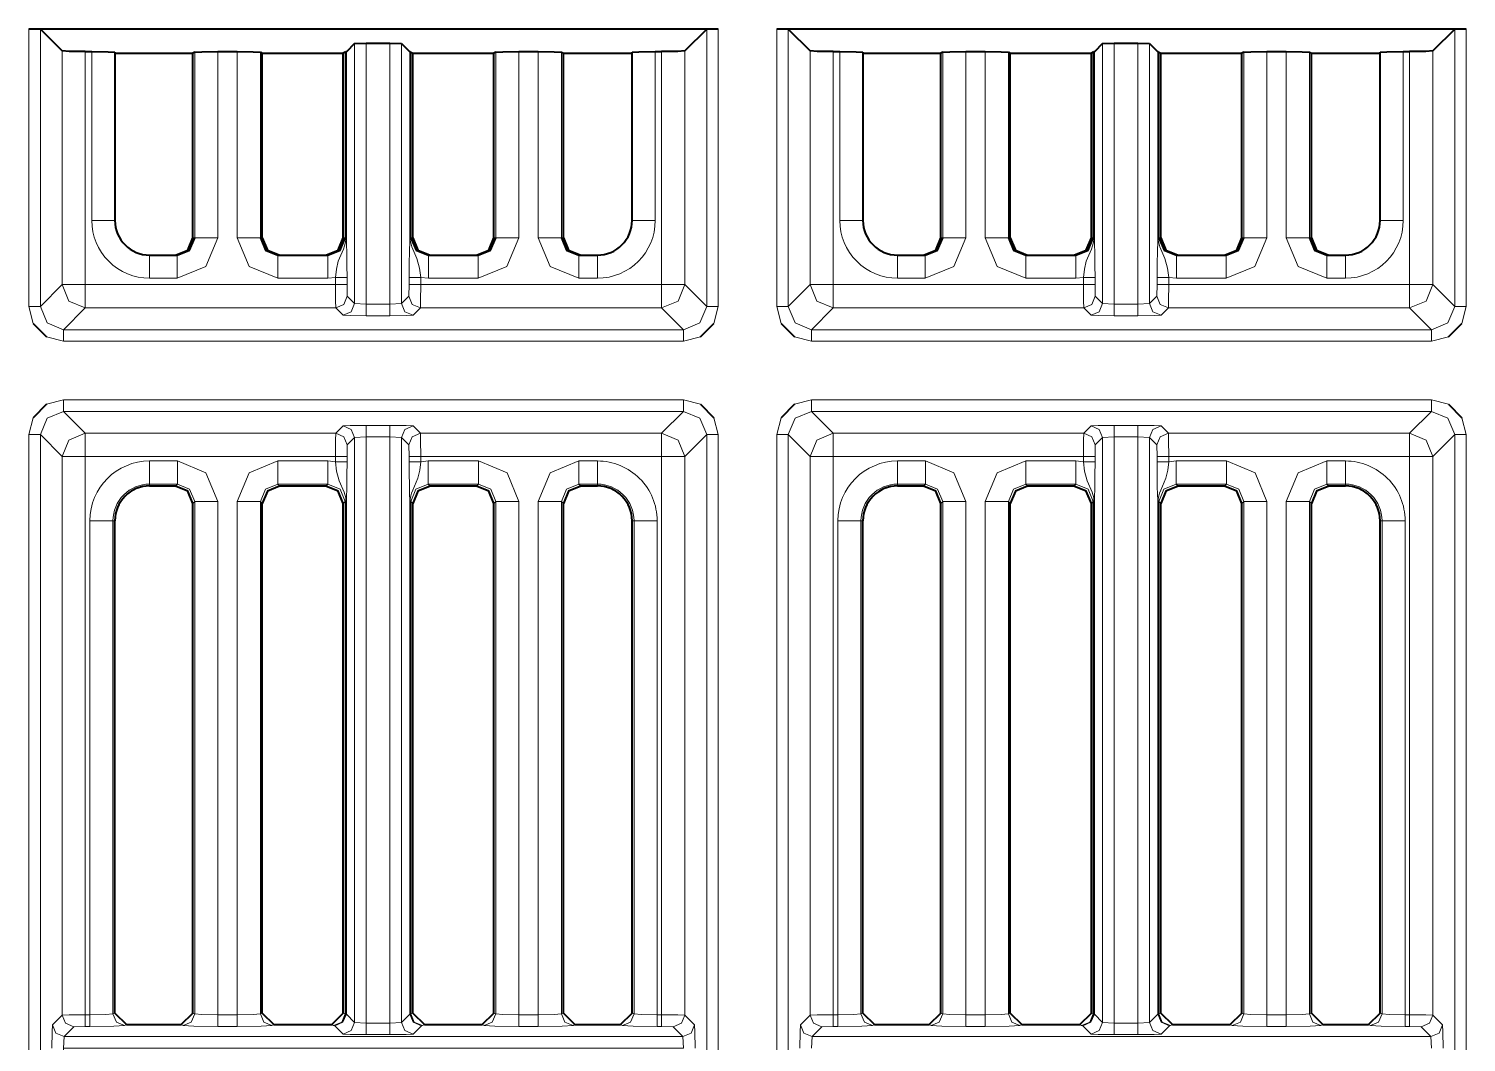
# Model space of a CAD drawing. Header units: millimetres. Extents: x 0 to 2941, y -405 to 1422.
# Drawn here: x 451.8 to 513.9, y 656.2 to 699.9 of the extents above; entities that cross this region are included whole.
import ezdxf

# ---------------------------------------------------------------- set-up
doc = ezdxf.new("R2010")
doc.units = ezdxf.units.MM
doc.layers.add('FINE', color=9, linetype='Continuous')
doc.layers.add('OUTLINE', color=7, linetype='Continuous')

msp = doc.modelspace()

# ---------------------------------------------------------------- linework, layer by layer
at = {"layer": 'FINE', "lineweight": 9}
for p, q in [((451.78, 687.953), (451.78, 699.94)), ((452.28, 699.928), (452.28, 687.953)), ((481.054, 687.953), (481.054, 699.928)), ((484.08, 687.953), (484.08, 699.94)), ((513.354, 687.953), (513.354, 699.928)), ((513.853, 699.94), (513.853, 687.953)), ((453.223, 688.897), (453.223, 698.984)), ((454.499, 691.673), (454.499, 698.958)), ((459.943, 698.958), (459.943, 690.922)), ((460.784, 690.922), (460.784, 698.958)), ((465.851, 699.299), (465.851, 688.082)), ((466.351, 688.056), (466.351, 699.312)), ((467.376, 699.312), (467.376, 688.056)), ((467.876, 688.082), (467.876, 699.299)), ((472.943, 698.958), (472.943, 690.922)), ((473.784, 690.922), (473.784, 698.958)), ((478.835, 698.958), (478.835, 691.673)), ((479.11, 688.897), (479.11, 698.958)), ((480.11, 698.984), (480.11, 688.897)), ((486.798, 691.673), (486.798, 698.958)), ((492.244, 698.958), (492.244, 690.922)), ((493.084, 690.922), (493.084, 698.958)), ((498.151, 699.299), (498.151, 688.082)), ((498.651, 688.056), (498.651, 699.312)), ((500.176, 688.082), (500.176, 699.299)), ((505.244, 698.958), (505.244, 690.922)), ((506.084, 690.922), (506.084, 698.958)), ((511.135, 698.958), (511.135, 691.673)), ((511.41, 688.897), (511.41, 698.958)), ((512.41, 698.984), (512.41, 688.897)), ((458.945, 690.922), (458.945, 698.934)), ((465.445, 690.922), (465.445, 698.934)), ((465.477, 690.922), (465.477, 698.939)), ((465.494, 698.942), (465.494, 690.922)), ((468.233, 690.922), (468.233, 698.942)), ((468.25, 698.939), (468.25, 690.922)), ((468.282, 698.934), (468.282, 690.922)), ((471.945, 690.922), (471.945, 698.934)), ((474.782, 698.934), (474.782, 690.922)), ((491.245, 690.922), (491.245, 698.934)), ((494.082, 698.934), (494.082, 690.922)), ((497.745, 690.922), (497.745, 698.934)), ((497.777, 690.922), (497.777, 698.939)), ((497.794, 698.942), (497.794, 690.922)), ((500.534, 690.922), (500.534, 698.942)), ((504.245, 690.922), (504.245, 698.934)), ((507.082, 698.934), (507.082, 690.922)), ((458.864, 690.922), (458.945, 690.922)), ((465.364, 690.922), (465.445, 690.922)), ((468.282, 690.922), (468.364, 690.922)), ((471.864, 690.922), (471.945, 690.922)), ((474.782, 690.922), (474.864, 690.922)), ((491.164, 690.922), (491.245, 690.922)), ((494.082, 690.922), (494.163, 690.922)), ((497.664, 690.922), (497.745, 690.922)), ((504.164, 690.922), (504.245, 690.922)), ((507.082, 690.922), (507.164, 690.922)), ((458.191, 689.172), (456.998, 689.172)), ((465.523, 689.204), (465.523, 688.897)), ((468.204, 688.897), (468.204, 689.204)), ((469.036, 689.172), (468.704, 689.204)), ((471.191, 689.172), (469.036, 689.172)), ((476.335, 689.172), (475.536, 689.172)), ((490.491, 689.172), (489.299, 689.172)), ((496.991, 689.172), (494.836, 689.172)), ((497.323, 689.204), (496.991, 689.172)), ((497.823, 689.204), (497.823, 688.897)), ((500.504, 688.897), (500.504, 689.204)), ((501.336, 689.172), (501.004, 689.204)), ((503.491, 689.172), (501.336, 689.172)), ((508.635, 689.172), (507.836, 689.172)), ((452.28, 687.953), (453.223, 688.897)), ((465.523, 688.897), (465.536, 688.397)), ((465.536, 688.397), (465.851, 688.082)), ((467.876, 688.082), (468.192, 688.397)), ((468.192, 688.397), (468.204, 688.897)), ((480.11, 688.897), (481.054, 687.953)), ((497.823, 688.897), (497.835, 688.397)), ((497.835, 688.397), (498.151, 688.082)), ((500.176, 688.082), (500.491, 688.397)), ((500.491, 688.397), (500.504, 688.897)), ((512.41, 688.897), (513.354, 687.953)), ((451.968, 687.226), (451.78, 687.953)), ((454.223, 687.897), (453.279, 686.953)), ((465.036, 687.897), (454.223, 687.897)), ((465.351, 687.582), (465.036, 687.897)), ((465.851, 688.082), (466.351, 688.056)), ((466.351, 688.056), (467.376, 688.056)), ((467.376, 688.056), (467.876, 688.082)), ((480.054, 686.953), (479.11, 687.897)), ((484.268, 687.226), (484.08, 687.953)), ((486.523, 687.897), (485.579, 686.953)), ((497.336, 687.897), (486.523, 687.897)), ((497.651, 687.582), (497.336, 687.897)), ((498.151, 688.082), (498.651, 688.056)), ((498.651, 688.056), (499.676, 688.056)), ((500.991, 687.897), (500.676, 687.582)), ((511.41, 687.897), (500.991, 687.897)), ((512.354, 686.953), (511.41, 687.897)), ((513.853, 687.953), (513.665, 687.226)), ((467.376, 687.556), (466.351, 687.556)), ((453.279, 686.953), (480.054, 686.953)), ((480.781, 686.641), (480.054, 686.454)), ((485.579, 686.454), (484.852, 686.641)), ((485.579, 686.953), (512.354, 686.953)), ((513.081, 686.641), (512.354, 686.454)), ((512.354, 686.454), (485.579, 686.454)), ((452.552, 683.739), (453.279, 683.927)), ((453.279, 683.927), (480.054, 683.927)), ((480.054, 683.927), (480.781, 683.739)), ((484.852, 683.739), (485.579, 683.927)), ((485.579, 683.927), (512.354, 683.927)), ((512.354, 683.927), (513.081, 683.739)), ((466.351, 682.824), (467.376, 682.824)), ((479.11, 682.484), (480.054, 683.428)), ((481.366, 683.155), (481.553, 682.428)), ((484.08, 682.428), (484.268, 683.155)), ((485.579, 683.428), (486.523, 682.484)), ((512.354, 683.428), (485.579, 683.428)), ((498.651, 682.824), (499.676, 682.824)), ((513.665, 683.155), (513.853, 682.428)), ((453.223, 681.484), (452.28, 682.428)), ((452.28, 682.428), (452.28, 627.86)), ((454.223, 682.484), (465.036, 682.484)), ((465.036, 682.484), (465.351, 682.799)), ((465.851, 682.299), (465.536, 681.984)), ((466.351, 682.325), (465.851, 682.299)), ((465.851, 682.299), (465.851, 657.058)), ((466.351, 657.032), (466.351, 682.325)), ((467.376, 682.325), (466.351, 682.325)), ((467.376, 682.325), (467.376, 657.032)), ((467.876, 682.299), (467.376, 682.325)), ((467.876, 657.058), (467.876, 682.299)), ((468.192, 681.984), (467.876, 682.299)), ((481.054, 682.428), (480.11, 681.484)), ((481.054, 627.703), (481.054, 682.428)), ((481.553, 682.428), (481.553, 627.848)), ((484.08, 627.848), (484.08, 682.428)), ((486.523, 682.484), (497.336, 682.484)), ((497.336, 682.484), (497.651, 682.799)), ((498.151, 682.299), (497.835, 681.984)), ((498.651, 682.325), (498.151, 682.299)), ((498.151, 682.299), (498.151, 657.058)), ((498.651, 657.032), (498.651, 682.325)), ((499.676, 682.325), (499.676, 657.032)), ((500.176, 657.058), (500.176, 682.299)), ((500.491, 681.984), (500.176, 682.299)), ((513.354, 682.428), (512.41, 681.484)), ((513.354, 627.703), (513.354, 682.428)), ((513.853, 682.428), (513.853, 627.848)), ((465.536, 681.984), (465.523, 681.484)), ((468.204, 681.484), (468.192, 681.984)), ((497.835, 681.984), (497.823, 681.484)), ((500.504, 681.484), (500.491, 681.984)), ((453.223, 657.373), (453.223, 681.484)), ((454.223, 681.484), (454.223, 657.386)), ((465.023, 681.484), (454.223, 681.484)), ((456.998, 681.288), (458.196, 681.288)), ((462.531, 681.288), (464.696, 681.288)), ((464.696, 681.288), (465.023, 681.258)), ((465.023, 681.258), (465.023, 681.484)), ((465.523, 681.484), (465.523, 681.258)), ((468.204, 681.258), (468.204, 681.484)), ((479.11, 681.484), (468.704, 681.484)), ((468.704, 681.484), (468.704, 681.258)), ((468.704, 681.258), (469.031, 681.288)), ((469.031, 681.288), (471.196, 681.288)), ((475.531, 681.288), (476.335, 681.288)), ((479.11, 657.386), (479.11, 681.484)), ((480.11, 681.484), (480.11, 657.373)), ((485.523, 657.373), (485.523, 681.484)), ((486.523, 681.484), (486.523, 657.386)), ((497.323, 681.484), (486.523, 681.484)), ((489.299, 681.288), (490.496, 681.288)), ((494.831, 681.288), (496.996, 681.288)), ((496.996, 681.288), (497.323, 681.258)), ((497.323, 681.258), (497.323, 681.484)), ((497.823, 681.484), (497.823, 681.258)), ((500.504, 681.258), (500.504, 681.484)), ((511.41, 681.484), (501.004, 681.484)), ((501.004, 681.484), (501.004, 681.258)), ((501.004, 681.258), (501.331, 681.288)), ((501.331, 681.288), (503.496, 681.288)), ((507.831, 681.288), (508.635, 681.288)), ((512.41, 681.484), (512.41, 657.373)), ((458.196, 680.29), (456.998, 680.29)), ((456.998, 680.29), (456.998, 680.208)), ((458.115, 680.208), (458.196, 680.29)), ((462.531, 680.29), (462.612, 680.208)), ((464.696, 680.29), (462.531, 680.29)), ((464.615, 680.208), (464.696, 680.29)), ((469.031, 680.29), (469.113, 680.208)), ((471.196, 680.29), (469.031, 680.29)), ((471.115, 680.208), (471.196, 680.29)), ((475.531, 680.29), (475.613, 680.208)), ((476.335, 680.29), (475.531, 680.29)), ((476.335, 680.208), (476.335, 680.29)), ((490.496, 680.29), (489.299, 680.29)), ((489.299, 680.29), (489.299, 680.208)), ((490.415, 680.208), (490.496, 680.29)), ((496.996, 680.29), (494.831, 680.29)), ((494.831, 680.29), (494.913, 680.208)), ((496.915, 680.208), (496.996, 680.29)), ((508.635, 680.208), (508.635, 680.29)), ((458.945, 679.541), (458.864, 679.459)), ((458.945, 657.423), (458.945, 679.541)), ((459.943, 679.541), (459.943, 657.386)), ((460.784, 657.386), (460.784, 679.541)), ((461.864, 679.459), (461.782, 679.541)), ((465.445, 679.541), (465.364, 679.459)), ((465.445, 657.423), (465.445, 679.541)), ((465.477, 657.415), (465.477, 679.541)), ((465.494, 679.541), (465.494, 657.415)), ((468.233, 657.415), (468.233, 679.541)), ((468.25, 679.541), (468.25, 657.415)), ((468.282, 679.541), (468.282, 657.423)), ((468.364, 679.459), (468.282, 679.541)), ((471.945, 679.541), (471.864, 679.459)), ((471.945, 657.423), (471.945, 679.541)), ((472.943, 679.541), (472.943, 657.386)), ((473.784, 657.386), (473.784, 679.541)), ((474.782, 679.541), (474.782, 657.423)), ((474.864, 679.459), (474.782, 679.541)), ((491.245, 679.541), (491.164, 679.459)), ((491.245, 657.423), (491.245, 679.541)), ((492.244, 679.541), (492.244, 657.386)), ((494.163, 679.459), (494.082, 679.541)), ((497.745, 679.541), (497.664, 679.459)), ((497.745, 657.423), (497.745, 679.541)), ((497.777, 657.415), (497.777, 679.541)), ((497.794, 679.541), (497.794, 657.415)), ((500.55, 679.541), (500.55, 657.415)), ((500.663, 679.459), (500.582, 679.541)), ((504.245, 679.541), (504.164, 679.459)), ((504.245, 657.423), (504.245, 679.541)), ((505.244, 679.541), (505.244, 657.386)), ((506.084, 657.386), (506.084, 679.541)), ((507.082, 679.541), (507.082, 657.423)), ((507.164, 679.459), (507.082, 679.541)), ((454.419, 657.386), (454.419, 678.709)), ((455.417, 678.709), (455.417, 657.423)), ((455.498, 678.709), (455.417, 678.709)), ((477.916, 678.709), (477.835, 678.709)), ((477.916, 657.423), (477.916, 678.709)), ((486.719, 657.386), (486.719, 678.709)), ((487.717, 678.709), (487.717, 657.423)), ((487.799, 678.709), (487.717, 678.709)), ((510.216, 678.709), (510.135, 678.709)), ((510.216, 657.423), (510.216, 678.709)), ((511.215, 678.709), (511.215, 657.386)), ((452.803, 656.953), (453.223, 657.373)), ((454.223, 657.386), (454.419, 657.386)), ((455.417, 657.423), (455.498, 657.464)), ((458.864, 657.464), (458.945, 657.423)), ((459.943, 657.386), (460.784, 657.386)), ((465.364, 657.464), (465.445, 657.423)), ((465.445, 657.423), (465.477, 657.415)), ((465.494, 657.415), (465.851, 657.058)), ((467.876, 657.058), (468.233, 657.415)), ((468.25, 657.415), (468.282, 657.423)), ((468.282, 657.423), (468.364, 657.464)), ((471.864, 657.464), (471.945, 657.423)), ((472.943, 657.386), (473.784, 657.386)), ((474.782, 657.423), (474.864, 657.464)), ((477.835, 657.464), (477.916, 657.423)), ((480.11, 657.373), (480.53, 656.953)), ((485.103, 656.953), (485.523, 657.373)), ((486.523, 657.386), (486.719, 657.386)), ((487.717, 657.423), (487.799, 657.464)), ((491.164, 657.464), (491.245, 657.423)), ((492.244, 657.386), (493.084, 657.386)), ((497.664, 657.464), (497.745, 657.423)), ((497.745, 657.423), (497.777, 657.415)), ((497.794, 657.415), (498.151, 657.058)), ((500.55, 657.415), (500.582, 657.423)), ((504.164, 657.464), (504.245, 657.423)), ((505.244, 657.386), (506.084, 657.386)), ((507.082, 657.423), (507.164, 657.464)), ((510.135, 657.464), (510.216, 657.423)), ((512.41, 657.373), (512.83, 656.953)), ((453.723, 656.873), (453.303, 656.453)), ((454.223, 656.886), (453.723, 656.873)), ((454.419, 656.886), (454.223, 656.886)), ((455.999, 656.964), (455.916, 656.923)), ((458.446, 656.923), (458.364, 656.964)), ((460.784, 656.886), (459.943, 656.886)), ((462.364, 656.964), (462.282, 656.923)), ((464.946, 656.923), (464.863, 656.964)), ((464.994, 656.915), (464.946, 656.923)), ((465.351, 656.558), (464.994, 656.915)), ((465.851, 657.058), (466.351, 657.032)), ((466.351, 657.032), (467.376, 657.032)), ((467.376, 657.032), (467.876, 657.058)), ((468.733, 656.915), (468.376, 656.558)), ((468.782, 656.923), (468.733, 656.915)), ((468.864, 656.964), (468.782, 656.923)), ((471.446, 656.923), (471.364, 656.964)), ((473.784, 656.886), (472.943, 656.886)), ((475.364, 656.964), (475.282, 656.923)), ((477.417, 656.923), (477.335, 656.964)), ((479.11, 656.886), (478.915, 656.886)), ((479.61, 656.873), (479.11, 656.886)), ((480.03, 656.453), (479.61, 656.873)), ((486.023, 656.873), (485.603, 656.453)), ((486.523, 656.886), (486.023, 656.873)), ((486.719, 656.886), (486.523, 656.886)), ((488.298, 656.964), (488.216, 656.923)), ((490.746, 656.923), (490.663, 656.964)), ((493.084, 656.886), (492.244, 656.886)), ((494.664, 656.964), (494.581, 656.923)), ((497.245, 656.923), (497.164, 656.964)), ((497.294, 656.915), (497.245, 656.923)), ((497.651, 656.558), (497.294, 656.915)), ((498.151, 657.058), (498.651, 657.032)), ((498.651, 657.032), (499.676, 657.032)), ((499.676, 657.032), (500.176, 657.058)), ((501.033, 656.915), (500.676, 656.558)), ((501.081, 656.923), (501.033, 656.915)), ((501.164, 656.964), (501.081, 656.923)), ((503.746, 656.923), (503.664, 656.964)), ((506.084, 656.886), (505.244, 656.886)), ((507.664, 656.964), (507.581, 656.923)), ((509.717, 656.923), (509.635, 656.964)), ((511.91, 656.873), (511.41, 656.886)), ((512.33, 656.453), (511.91, 656.873)), ((480.03, 656.453), (453.303, 656.453)), ((485.603, 656.453), (485.578, 655.953)), ((512.33, 656.453), (485.603, 656.453)), ((499.676, 656.532), (498.651, 656.532)), ((512.356, 655.953), (512.33, 656.453))]:
    msp.add_line(p, q, dxfattribs=at)
for points in [[(481.553, 699.94), (481.553, 687.953), (481.366, 687.226)], [(484.579, 699.928), (484.579, 687.953), (485.523, 688.897), (485.523, 698.984)], [(454.223, 698.958), (454.223, 688.897), (465.023, 688.897), (465.023, 689.204), (464.691, 689.172), (462.536, 689.172)], [(486.523, 698.958), (486.523, 688.897), (497.323, 688.897), (497.323, 689.204)], [(499.676, 699.312), (499.676, 688.056), (500.176, 688.082)], [(461.782, 698.934), (461.782, 690.922), (461.864, 690.922)], [(500.55, 698.939), (500.55, 690.922), (500.572, 690.922), (500.582, 690.922)], [(500.582, 698.934), (500.582, 690.922), (500.663, 690.922)], [(454.499, 691.673), (455.206, 691.673), (455.498, 691.673)], [(477.835, 691.673), (478.127, 691.673), (478.835, 691.673)], [(486.798, 691.673), (487.506, 691.673), (487.799, 691.673)], [(510.135, 691.673), (510.428, 691.673), (511.135, 691.673)], [(459.943, 690.922), (459.43, 689.685), (458.191, 689.172)], [(459.943, 690.922), (459.255, 690.922), (458.945, 690.922)], [(461.782, 690.922), (461.472, 690.922), (460.784, 690.922)], [(462.536, 689.172), (461.297, 689.685), (460.784, 690.922)], [(465.023, 689.204), (465.067, 689.568), (465.145, 689.913), (465.37, 690.434), (465.42, 690.57), (465.449, 690.676), (465.472, 690.821), (465.477, 690.89), (465.477, 690.922)], [(465.445, 690.922), (465.456, 690.922), (465.477, 690.922)], [(465.494, 690.922), (465.489, 690.922), (465.477, 690.922)], [(465.494, 690.922), (465.494, 690.91), (465.494, 690.883), (465.495, 690.824), (465.497, 690.776), (465.499, 690.702), (465.514, 690.206), (465.52, 689.735), (465.523, 689.204)], [(468.204, 689.204), (468.207, 689.799), (468.217, 690.346), (468.23, 690.754), (468.233, 690.862), (468.233, 690.896), (468.233, 690.922)], [(468.25, 690.922), (468.238, 690.922), (468.233, 690.922)], [(468.25, 690.922), (468.252, 690.852), (468.261, 690.766), (468.321, 690.527), (468.541, 690.027), (468.653, 689.613), (468.704, 689.204)], [(468.282, 690.922), (468.271, 690.922), (468.25, 690.922)], [(472.943, 690.922), (472.43, 689.685), (471.191, 689.172)], [(471.945, 690.922), (472.255, 690.922), (472.943, 690.922)], [(475.536, 689.172), (474.297, 689.685), (473.784, 690.922)], [(474.782, 690.922), (474.472, 690.922), (473.784, 690.922)], [(492.244, 690.922), (491.73, 689.685), (490.491, 689.172)], [(492.244, 690.922), (491.555, 690.922), (491.245, 690.922)], [(493.084, 690.922), (493.772, 690.922), (494.082, 690.922)], [(494.836, 689.172), (493.597, 689.685), (493.084, 690.922)], [(497.323, 689.204), (497.367, 689.568), (497.445, 689.913), (497.67, 690.434), (497.72, 690.57), (497.749, 690.676), (497.772, 690.821), (497.776, 690.89), (497.777, 690.922)], [(497.777, 690.922), (497.756, 690.922), (497.745, 690.922)], [(497.794, 690.922), (497.789, 690.922), (497.777, 690.922)], [(497.794, 690.922), (497.794, 690.91), (497.794, 690.883), (497.795, 690.824), (497.797, 690.776), (497.799, 690.702), (497.814, 690.206), (497.82, 689.735), (497.823, 689.204)], [(500.504, 689.204), (500.507, 689.799), (500.517, 690.346), (500.53, 690.754), (500.533, 690.862), (500.533, 690.896), (500.534, 690.922)], [(500.534, 690.922), (500.538, 690.922), (500.55, 690.922)], [(500.55, 690.922), (500.552, 690.852), (500.561, 690.766), (500.621, 690.527), (500.841, 690.027), (500.953, 689.613), (501.004, 689.204)], [(505.244, 690.922), (504.73, 689.685), (503.491, 689.172)], [(505.244, 690.922), (504.555, 690.922), (504.245, 690.922)], [(507.082, 690.922), (506.772, 690.922), (506.084, 690.922)], [(507.836, 689.172), (506.597, 689.685), (506.084, 690.922)], [(456.998, 689.172), (456.998, 689.88), (456.998, 690.172)], [(458.191, 689.172), (458.191, 689.88), (458.191, 690.172)], [(462.536, 690.172), (462.536, 689.88), (462.536, 689.172)], [(464.691, 690.172), (464.691, 689.88), (464.691, 689.172)], [(469.036, 690.172), (469.036, 689.88), (469.036, 689.172)], [(471.191, 690.172), (471.191, 689.88), (471.191, 689.172)], [(475.536, 690.172), (475.536, 689.88), (475.536, 689.172)], [(476.335, 690.172), (476.335, 689.88), (476.335, 689.172)], [(489.299, 689.172), (489.299, 689.88), (489.299, 690.172)], [(490.491, 689.172), (490.491, 689.88), (490.491, 690.172)], [(494.836, 689.172), (494.836, 689.88), (494.836, 690.172)], [(496.991, 689.172), (496.991, 689.88), (496.991, 690.172)], [(501.336, 689.172), (501.336, 689.88), (501.336, 690.172)], [(503.491, 689.172), (503.491, 689.88), (503.491, 690.172)], [(507.836, 690.172), (507.836, 689.88), (507.836, 689.172)], [(508.635, 690.172), (508.635, 689.88), (508.635, 689.172)], [(465.523, 689.204), (465.372, 689.204), (465.023, 689.204)], [(468.704, 689.204), (468.355, 689.204), (468.204, 689.204)], [(468.704, 689.204), (468.704, 688.897), (479.11, 688.897)], [(497.823, 689.204), (497.672, 689.204), (497.323, 689.204)], [(500.504, 689.204), (500.655, 689.204), (501.004, 689.204)], [(501.004, 689.204), (501.004, 688.897), (511.41, 688.897)], [(454.223, 687.897), (453.516, 688.19), (453.223, 688.897)], [(454.223, 688.897), (453.525, 688.897), (453.223, 688.897)], [(454.223, 688.897), (454.223, 688.199), (454.223, 687.897)], [(465.523, 688.897), (465.372, 688.897), (465.023, 688.897)], [(465.036, 687.897), (465.027, 688.199), (465.023, 688.897)], [(465.536, 688.397), (465.389, 688.044), (465.036, 687.897)], [(468.691, 687.897), (468.338, 688.044), (468.192, 688.397)], [(468.704, 688.897), (468.355, 688.897), (468.204, 688.897)], [(468.704, 688.897), (468.7, 688.199), (468.691, 687.897)], [(479.11, 688.897), (479.11, 688.199), (479.11, 687.897)], [(480.11, 688.897), (479.817, 688.19), (479.11, 687.897)], [(479.11, 688.897), (479.808, 688.897), (480.11, 688.897)], [(486.523, 687.897), (485.816, 688.19), (485.523, 688.897)], [(486.523, 688.897), (485.825, 688.897), (485.523, 688.897)], [(486.523, 688.897), (486.523, 688.199), (486.523, 687.897)], [(497.823, 688.897), (497.672, 688.897), (497.323, 688.897)], [(497.336, 687.897), (497.327, 688.199), (497.323, 688.897)], [(497.835, 688.397), (497.689, 688.044), (497.336, 687.897)], [(500.491, 688.397), (500.638, 688.044), (500.991, 687.897)], [(500.504, 688.897), (500.655, 688.897), (501.004, 688.897)], [(501.004, 688.897), (501, 688.199), (500.991, 687.897)], [(511.41, 688.897), (511.41, 688.199), (511.41, 687.897)], [(512.41, 688.897), (512.117, 688.19), (511.41, 687.897)], [(511.41, 688.897), (512.108, 688.897), (512.41, 688.897)], [(451.78, 687.953), (452.129, 687.953), (452.28, 687.953)], [(452.28, 687.953), (452.572, 687.246), (453.279, 686.953)], [(465.851, 688.082), (465.704, 687.728), (465.351, 687.582)], [(466.351, 688.056), (466.351, 687.707), (466.351, 687.556)], [(467.376, 687.556), (467.376, 687.707), (467.376, 688.056)], [(468.376, 687.582), (468.023, 687.728), (467.876, 688.082)], [(479.11, 687.897), (468.691, 687.897), (468.376, 687.582)], [(480.054, 686.953), (480.761, 687.246), (481.054, 687.953)], [(481.553, 687.953), (481.205, 687.953), (481.054, 687.953)], [(484.08, 687.953), (484.429, 687.953), (484.579, 687.953)], [(484.579, 687.953), (484.872, 687.246), (485.579, 686.953)], [(498.151, 688.082), (498.004, 687.728), (497.651, 687.582)], [(498.651, 688.056), (498.651, 687.707), (498.651, 687.556)], [(499.676, 688.056), (499.676, 687.707), (499.676, 687.556)], [(500.176, 688.082), (500.323, 687.728), (500.676, 687.582)], [(512.354, 686.953), (513.061, 687.246), (513.354, 687.953)], [(513.853, 687.953), (513.504, 687.953), (513.354, 687.953)], [(466.351, 687.556), (465.653, 687.564), (465.351, 687.582)], [(468.376, 687.582), (468.074, 687.564), (467.376, 687.556)], [(498.651, 687.556), (497.953, 687.564), (497.651, 687.582)], [(500.676, 687.582), (500.374, 687.564), (499.676, 687.556), (498.651, 687.556)], [(480.054, 686.454), (453.279, 686.454), (452.552, 686.641)], [(453.279, 686.454), (453.279, 686.802), (453.279, 686.953)], [(480.054, 686.454), (480.054, 686.802), (480.054, 686.953)], [(485.579, 686.454), (485.579, 686.802), (485.579, 686.953)], [(512.354, 686.454), (512.354, 686.802), (512.354, 686.953)], [(453.279, 683.428), (453.279, 683.578), (453.279, 683.927)], [(480.054, 683.428), (480.054, 683.578), (480.054, 683.927)], [(485.579, 683.428), (485.579, 683.578), (485.579, 683.927)], [(512.354, 683.428), (512.354, 683.578), (512.354, 683.927)], [(451.78, 627.848), (451.78, 682.428), (451.968, 683.155)], [(453.279, 683.428), (452.572, 683.135), (452.28, 682.428)], [(480.054, 683.428), (453.279, 683.428), (454.223, 682.484)], [(465.351, 682.799), (465.653, 682.817), (466.351, 682.824)], [(466.351, 682.824), (466.351, 682.674), (466.351, 682.325)], [(467.376, 682.325), (467.376, 682.674), (467.376, 682.824)], [(467.376, 682.824), (468.074, 682.817), (468.376, 682.799)], [(481.054, 682.428), (480.761, 683.135), (480.054, 683.428)], [(485.579, 683.428), (484.872, 683.135), (484.579, 682.428)], [(497.651, 682.799), (497.953, 682.817), (498.651, 682.824)], [(498.651, 682.325), (498.651, 682.674), (498.651, 682.824)], [(499.676, 682.325), (499.676, 682.674), (499.676, 682.824)], [(499.676, 682.824), (500.374, 682.817), (500.676, 682.799)], [(500.676, 682.799), (500.991, 682.484), (511.41, 682.484), (512.354, 683.428)], [(513.354, 682.428), (513.061, 683.135), (512.354, 683.428)], [(451.78, 682.428), (452.129, 682.428), (452.28, 682.428)], [(453.223, 681.484), (453.516, 682.191), (454.223, 682.484)], [(454.223, 682.484), (454.223, 682.182), (454.223, 681.484)], [(465.023, 681.484), (465.027, 682.182), (465.036, 682.484)], [(465.036, 682.484), (465.389, 682.337), (465.536, 681.984)], [(465.351, 682.799), (465.704, 682.653), (465.851, 682.299)], [(467.876, 682.299), (468.023, 682.653), (468.376, 682.799)], [(468.192, 681.984), (468.338, 682.337), (468.691, 682.484)], [(468.376, 682.799), (468.691, 682.484), (479.11, 682.484)], [(468.691, 682.484), (468.7, 682.182), (468.704, 681.484)], [(479.11, 682.484), (479.11, 682.182), (479.11, 681.484)], [(479.11, 682.484), (479.817, 682.191), (480.11, 681.484)], [(481.054, 682.428), (481.205, 682.428), (481.553, 682.428)], [(484.08, 682.428), (484.429, 682.428), (484.579, 682.428)], [(485.523, 681.484), (484.579, 682.428), (484.579, 627.86)], [(485.523, 681.484), (485.816, 682.191), (486.523, 682.484)], [(486.523, 682.484), (486.523, 682.182), (486.523, 681.484)], [(497.323, 681.484), (497.327, 682.182), (497.336, 682.484)], [(497.835, 681.984), (497.689, 682.337), (497.336, 682.484)], [(498.151, 682.299), (498.004, 682.653), (497.651, 682.799)], [(500.176, 682.299), (499.676, 682.325), (498.651, 682.325)], [(500.176, 682.299), (500.323, 682.653), (500.676, 682.799)], [(500.491, 681.984), (500.638, 682.337), (500.991, 682.484)], [(500.991, 682.484), (501, 682.182), (501.004, 681.484)], [(511.41, 682.484), (511.41, 682.182), (511.41, 681.484)], [(511.41, 682.484), (512.117, 682.191), (512.41, 681.484)], [(513.354, 682.428), (513.504, 682.428), (513.853, 682.428)], [(453.223, 681.484), (453.525, 681.484), (454.223, 681.484)], [(456.998, 681.288), (456.998, 680.6), (456.998, 680.29)], [(458.196, 681.288), (458.196, 680.6), (458.196, 680.29)], [(458.196, 681.288), (459.432, 680.777), (459.943, 679.541)], [(460.784, 679.541), (461.295, 680.777), (462.531, 681.288)], [(462.531, 680.29), (462.531, 680.6), (462.531, 681.288)], [(464.696, 680.29), (464.696, 680.6), (464.696, 681.288)], [(465.023, 681.484), (465.372, 681.484), (465.523, 681.484)], [(465.023, 681.258), (465.372, 681.258), (465.523, 681.258)], [(465.477, 679.541), (465.475, 679.611), (465.466, 679.698), (465.406, 679.937), (465.184, 680.437), (465.073, 680.851), (465.023, 681.258)], [(465.523, 681.258), (465.52, 680.666), (465.51, 680.118), (465.497, 679.71), (465.494, 679.602), (465.494, 679.568), (465.494, 679.541)], [(468.204, 681.484), (468.355, 681.484), (468.704, 681.484)], [(468.204, 681.258), (468.355, 681.258), (468.704, 681.258)], [(468.233, 679.541), (468.233, 679.553), (468.233, 679.581), (468.232, 679.64), (468.23, 679.689), (468.228, 679.763), (468.214, 680.257), (468.207, 680.728), (468.204, 681.258)], [(468.704, 681.258), (468.661, 680.894), (468.583, 680.551), (468.358, 680.033), (468.307, 679.896), (468.278, 679.79), (468.255, 679.644), (468.251, 679.574), (468.25, 679.541)], [(469.031, 680.29), (469.031, 680.6), (469.031, 681.288)], [(471.196, 680.29), (471.196, 680.6), (471.196, 681.288)], [(471.196, 681.288), (472.432, 680.777), (472.943, 679.541)], [(473.784, 679.541), (474.295, 680.777), (475.531, 681.288)], [(475.531, 680.29), (475.531, 680.6), (475.531, 681.288)], [(476.335, 680.29), (476.335, 680.6), (476.335, 681.288)], [(479.11, 681.484), (479.808, 681.484), (480.11, 681.484)], [(485.523, 681.484), (485.825, 681.484), (486.523, 681.484)], [(489.299, 681.288), (489.299, 680.6), (489.299, 680.29)], [(490.496, 680.29), (490.496, 680.6), (490.496, 681.288)], [(490.496, 681.288), (491.732, 680.777), (492.244, 679.541)], [(493.084, 657.386), (493.084, 679.541), (493.595, 680.777), (494.831, 681.288)], [(494.831, 680.29), (494.831, 680.6), (494.831, 681.288)], [(496.996, 680.29), (496.996, 680.6), (496.996, 681.288)], [(497.823, 681.484), (497.672, 681.484), (497.323, 681.484)], [(497.823, 681.258), (497.672, 681.258), (497.323, 681.258)], [(497.777, 679.541), (497.775, 679.611), (497.766, 679.698), (497.706, 679.937), (497.484, 680.437), (497.373, 680.851), (497.323, 681.258)], [(497.823, 681.258), (497.82, 680.666), (497.811, 680.118), (497.798, 679.71), (497.794, 679.602), (497.794, 679.568), (497.794, 679.541)], [(500.504, 681.484), (500.655, 681.484), (501.004, 681.484)], [(500.504, 681.258), (500.655, 681.258), (501.004, 681.258)], [(500.534, 679.541), (500.534, 679.553), (500.533, 679.581), (500.532, 679.64), (500.53, 679.689), (500.528, 679.763), (500.513, 680.257), (500.507, 680.728), (500.504, 681.258)], [(501.004, 681.258), (500.961, 680.894), (500.883, 680.551), (500.658, 680.033), (500.607, 679.896), (500.578, 679.79), (500.555, 679.644), (500.551, 679.574), (500.55, 679.541)], [(501.331, 680.29), (501.331, 680.6), (501.331, 681.288)], [(503.496, 680.29), (503.496, 680.6), (503.496, 681.288)], [(503.496, 681.288), (504.732, 680.777), (505.244, 679.541)], [(506.084, 679.541), (506.595, 680.777), (507.831, 681.288)], [(507.831, 680.29), (507.831, 680.6), (507.831, 681.288)], [(508.635, 680.29), (508.635, 680.6), (508.635, 681.288)], [(511.215, 657.386), (511.41, 657.386), (511.41, 681.484)], [(511.41, 681.484), (512.108, 681.484), (512.41, 681.484)], [(458.945, 679.541), (458.727, 680.071), (458.196, 680.29)], [(462.531, 680.29), (462, 680.071), (461.782, 679.541)], [(465.445, 679.541), (465.227, 680.071), (464.696, 680.29)], [(469.031, 680.29), (468.5, 680.071), (468.282, 679.541)], [(471.945, 679.541), (471.727, 680.071), (471.196, 680.29)], [(475.531, 680.29), (475, 680.071), (474.782, 679.541)], [(491.245, 679.541), (491.027, 680.071), (490.496, 680.29)], [(494.831, 680.29), (494.3, 680.071), (494.082, 679.541)], [(497.745, 679.541), (497.527, 680.071), (496.996, 680.29)], [(501.331, 680.29), (500.8, 680.071), (500.582, 679.541)], [(503.415, 680.208), (503.496, 680.29), (501.331, 680.29), (501.412, 680.208)], [(504.245, 679.541), (504.027, 680.071), (503.496, 680.29)], [(507.831, 680.29), (507.3, 680.071), (507.082, 679.541)], [(508.635, 680.29), (507.831, 680.29), (507.913, 680.208)], [(459.943, 679.541), (459.255, 679.541), (458.945, 679.541)], [(461.782, 679.541), (461.472, 679.541), (460.784, 679.541)], [(461.782, 679.541), (461.782, 657.423), (461.864, 657.464)], [(465.477, 679.541), (465.456, 679.541), (465.445, 679.541)], [(465.477, 679.541), (465.489, 679.541), (465.494, 679.541)], [(468.233, 679.541), (468.238, 679.541), (468.25, 679.541)], [(468.282, 679.541), (468.271, 679.541), (468.25, 679.541)], [(472.943, 679.541), (472.255, 679.541), (471.945, 679.541)], [(473.784, 679.541), (474.472, 679.541), (474.782, 679.541)], [(491.245, 679.541), (491.555, 679.541), (492.244, 679.541)], [(494.082, 679.541), (493.772, 679.541), (493.084, 679.541)], [(494.082, 679.541), (494.082, 657.423), (494.163, 657.464)], [(497.777, 679.541), (497.756, 679.541), (497.745, 679.541)], [(497.794, 679.541), (497.789, 679.541), (497.777, 679.541)], [(500.176, 657.058), (500.534, 657.415), (500.534, 679.541)], [(500.534, 679.541), (500.538, 679.541), (500.55, 679.541)], [(500.582, 679.541), (500.572, 679.541), (500.55, 679.541)], [(500.582, 679.541), (500.582, 657.423), (500.663, 657.464)], [(505.244, 679.541), (504.555, 679.541), (504.245, 679.541)], [(507.082, 679.541), (506.772, 679.541), (506.084, 679.541)], [(454.419, 678.709), (455.107, 678.709), (455.417, 678.709)], [(477.916, 678.709), (478.226, 678.709), (478.915, 678.709)], [(478.915, 678.709), (478.915, 657.386), (479.11, 657.386)], [(486.719, 678.709), (487.407, 678.709), (487.717, 678.709)], [(510.216, 678.709), (510.526, 678.709), (511.215, 678.709)], [(453.223, 657.373), (453.525, 657.382), (454.223, 657.386)], [(453.223, 657.373), (453.37, 657.02), (453.723, 656.873)], [(454.223, 657.386), (454.223, 657.037), (454.223, 656.886)], [(454.419, 657.386), (455.107, 657.396), (455.417, 657.423)], [(454.419, 656.886), (454.419, 657.037), (454.419, 657.386)], [(455.916, 656.923), (455.564, 657.07), (455.417, 657.423)], [(458.446, 656.923), (458.798, 657.07), (458.945, 657.423)], [(458.945, 657.423), (459.255, 657.396), (459.943, 657.386)], [(459.943, 656.886), (459.943, 657.037), (459.943, 657.386)], [(460.784, 657.386), (461.472, 657.396), (461.782, 657.423)], [(460.784, 656.886), (460.784, 657.037), (460.784, 657.386)], [(462.282, 656.923), (461.929, 657.07), (461.782, 657.423)], [(465.445, 657.423), (465.298, 657.07), (464.946, 656.923)], [(465.477, 657.415), (465.334, 657.063), (464.994, 656.915)], [(465.494, 657.415), (465.347, 657.062), (464.994, 656.915)], [(465.477, 657.415), (465.489, 657.415), (465.494, 657.415)], [(468.733, 656.915), (468.38, 657.062), (468.233, 657.415)], [(468.233, 657.415), (468.238, 657.415), (468.25, 657.415)], [(468.733, 656.915), (468.393, 657.063), (468.25, 657.415)], [(468.782, 656.923), (468.429, 657.07), (468.282, 657.423)], [(471.945, 657.423), (471.798, 657.07), (471.446, 656.923)], [(471.945, 657.423), (472.255, 657.396), (472.943, 657.386)], [(472.943, 657.386), (472.943, 657.037), (472.943, 656.886)], [(473.784, 657.386), (474.472, 657.396), (474.782, 657.423)], [(473.784, 657.386), (473.784, 657.037), (473.784, 656.886)], [(474.782, 657.423), (474.929, 657.07), (475.282, 656.923)], [(477.916, 657.423), (477.769, 657.07), (477.417, 656.923)], [(477.916, 657.423), (478.226, 657.396), (478.915, 657.386)], [(478.915, 657.386), (478.915, 657.037), (478.915, 656.886)], [(479.11, 657.386), (479.11, 657.037), (479.11, 656.886)], [(479.11, 657.386), (479.808, 657.382), (480.11, 657.373)], [(480.11, 657.373), (479.963, 657.02), (479.61, 656.873)], [(485.523, 657.373), (485.825, 657.382), (486.523, 657.386)], [(486.023, 656.873), (485.67, 657.02), (485.523, 657.373)], [(486.523, 656.886), (486.523, 657.037), (486.523, 657.386)], [(486.719, 657.386), (487.407, 657.396), (487.717, 657.423)], [(486.719, 656.886), (486.719, 657.037), (486.719, 657.386)], [(488.216, 656.923), (487.864, 657.07), (487.717, 657.423)], [(491.245, 657.423), (491.098, 657.07), (490.746, 656.923)], [(491.245, 657.423), (491.555, 657.396), (492.244, 657.386)], [(492.244, 657.386), (492.244, 657.037), (492.244, 656.886)], [(493.084, 657.386), (493.772, 657.396), (494.082, 657.423)], [(493.084, 656.886), (493.084, 657.037), (493.084, 657.386)], [(494.581, 656.923), (494.229, 657.07), (494.082, 657.423)], [(497.245, 656.923), (497.598, 657.07), (497.745, 657.423)], [(497.294, 656.915), (497.647, 657.062), (497.794, 657.415)], [(497.294, 656.915), (497.634, 657.063), (497.777, 657.415)], [(497.777, 657.415), (497.789, 657.415), (497.794, 657.415)], [(501.033, 656.915), (500.68, 657.062), (500.534, 657.415)], [(500.534, 657.415), (500.538, 657.415), (500.55, 657.415)], [(501.033, 656.915), (500.693, 657.063), (500.55, 657.415)], [(501.081, 656.923), (500.729, 657.07), (500.582, 657.423)], [(504.245, 657.423), (504.098, 657.07), (503.746, 656.923)], [(504.245, 657.423), (504.555, 657.396), (505.244, 657.386)], [(505.244, 656.886), (505.244, 657.037), (505.244, 657.386)], [(506.084, 657.386), (506.772, 657.396), (507.082, 657.423)], [(506.084, 656.886), (506.084, 657.037), (506.084, 657.386)], [(507.581, 656.923), (507.229, 657.07), (507.082, 657.423)], [(510.216, 657.423), (510.07, 657.07), (509.717, 656.923)], [(510.216, 657.423), (510.526, 657.396), (511.215, 657.386)], [(511.215, 657.386), (511.215, 657.037), (511.215, 656.886)], [(511.41, 657.386), (511.41, 657.037), (511.41, 656.886)], [(511.41, 657.386), (512.108, 657.382), (512.41, 657.373)], [(512.41, 657.373), (512.263, 657.02), (511.91, 656.873)], [(452.778, 655.953), (452.785, 656.651), (452.803, 656.953)], [(452.803, 656.953), (452.95, 656.6), (453.303, 656.453)], [(455.916, 656.923), (455.451, 656.897), (454.419, 656.886)], [(459.943, 656.886), (458.911, 656.897), (458.446, 656.923)], [(462.282, 656.923), (461.816, 656.897), (460.784, 656.886)], [(465.851, 657.058), (465.704, 656.704), (465.351, 656.558)], [(466.351, 657.032), (466.351, 656.683), (466.351, 656.532)], [(467.376, 656.532), (467.376, 656.683), (467.376, 657.032)], [(468.376, 656.558), (468.023, 656.704), (467.876, 657.058)], [(472.943, 656.886), (471.911, 656.897), (471.446, 656.923)], [(475.282, 656.923), (474.816, 656.897), (473.784, 656.886)], [(478.915, 656.886), (477.882, 656.897), (477.417, 656.923)], [(480.53, 656.953), (480.383, 656.6), (480.03, 656.453)], [(480.53, 656.953), (480.548, 656.651), (480.555, 655.953)], [(485.078, 655.953), (485.085, 656.651), (485.103, 656.953)], [(485.603, 656.453), (485.25, 656.6), (485.103, 656.953)], [(488.216, 656.923), (487.751, 656.897), (486.719, 656.886)], [(492.244, 656.886), (491.211, 656.897), (490.746, 656.923)], [(494.581, 656.923), (494.116, 656.897), (493.084, 656.886)], [(497.651, 656.558), (498.004, 656.704), (498.151, 657.058)], [(498.651, 656.532), (498.651, 656.683), (498.651, 657.032)], [(499.676, 656.532), (499.676, 656.683), (499.676, 657.032)], [(500.676, 656.558), (500.323, 656.704), (500.176, 657.058)], [(505.244, 656.886), (504.211, 656.897), (503.746, 656.923)], [(507.581, 656.923), (507.116, 656.897), (506.084, 656.886)], [(511.41, 656.886), (511.215, 656.886), (510.182, 656.897), (509.717, 656.923)], [(512.83, 656.953), (512.683, 656.6), (512.33, 656.453)], [(512.83, 656.953), (512.848, 656.651), (512.855, 655.953)], [(453.278, 655.953), (480.055, 655.953), (480.03, 656.453)], [(453.303, 656.453), (453.278, 655.953), (453.278, 654.927)], [(466.351, 656.532), (465.653, 656.54), (465.351, 656.558)], [(468.376, 656.558), (468.074, 656.54), (467.376, 656.532), (466.351, 656.532)], [(498.651, 656.532), (497.953, 656.54), (497.651, 656.558)], [(500.676, 656.558), (500.374, 656.54), (499.676, 656.532)]]:
    msp.add_lwpolyline(points, dxfattribs=at)
for points in [[(454.499, 691.673, 0.414214), (456.998, 689.173)], [(476.335, 689.173, 0.414198), (478.835, 691.673)], [(486.799, 691.673, 0.414214), (489.299, 689.173)], [(508.635, 689.173, 0.414198), (511.135, 691.673)], [(456.998, 681.288, 0.414204), (454.419, 678.709)], [(478.915, 678.709, 0.414238), (476.335, 681.288)], [(489.299, 681.288, 0.414204), (486.719, 678.709)], [(511.215, 678.709, 0.414238), (508.635, 681.288)], [(456.998, 680.29, 0.414214), (455.417, 678.709)], [(477.916, 678.709, 0.414237), (476.335, 680.29)], [(489.299, 680.29, 0.414214), (487.717, 678.709)], [(510.216, 678.709, 0.414237), (508.635, 680.29)]]:
    msp.add_lwpolyline(points, format="xyb", dxfattribs=at)
at = {"layer": 'OUTLINE', "lineweight": 40}
for p, q in [((451.78, 699.94), (452.28, 699.928)), ((451.78, 699.94), (481.553, 699.94)), ((452.28, 699.928), (453.223, 698.984)), ((481.054, 699.928), (480.11, 698.984)), ((481.054, 699.928), (481.553, 699.94)), ((484.08, 699.94), (484.579, 699.928)), ((484.08, 699.94), (513.853, 699.94)), ((484.579, 699.928), (485.523, 698.984)), ((513.354, 699.928), (512.41, 698.984)), ((513.354, 699.928), (513.853, 699.94)), ((454.223, 698.958), (454.499, 698.958)), ((459.943, 698.958), (460.784, 698.958)), ((465.851, 699.299), (465.494, 698.942)), ((465.851, 699.299), (466.351, 699.312)), ((466.351, 699.312), (467.376, 699.312)), ((467.376, 699.312), (467.876, 699.299)), ((467.876, 699.299), (468.233, 698.942)), ((472.943, 698.958), (473.784, 698.958)), ((478.835, 698.958), (479.11, 698.958)), ((486.523, 698.958), (486.798, 698.958)), ((492.244, 698.958), (493.084, 698.958)), ((498.151, 699.299), (497.794, 698.942)), ((498.151, 699.299), (498.651, 699.312)), ((500.176, 699.299), (500.534, 698.942)), ((505.244, 698.958), (506.084, 698.958)), ((511.135, 698.958), (511.41, 698.958)), ((455.498, 698.932), (455.498, 691.673)), ((455.498, 698.893), (458.864, 698.893)), ((458.945, 698.934), (458.864, 698.893)), ((458.864, 690.922), (458.864, 698.893)), ((461.782, 698.934), (461.864, 698.893)), ((461.864, 698.893), (465.364, 698.893)), ((461.864, 690.922), (461.864, 698.893)), ((465.445, 698.934), (465.364, 698.893)), ((465.364, 690.922), (465.364, 698.893)), ((465.445, 698.934), (465.477, 698.939)), ((465.494, 698.942), (465.477, 698.939)), ((468.25, 698.939), (468.233, 698.942)), ((468.25, 698.939), (468.282, 698.934)), ((468.282, 698.934), (468.364, 698.893)), ((468.364, 698.893), (471.864, 698.893)), ((468.364, 690.922), (468.364, 698.893)), ((471.945, 698.934), (471.864, 698.893)), ((471.864, 690.922), (471.864, 698.893)), ((474.782, 698.934), (474.864, 698.893)), ((474.864, 698.893), (477.835, 698.893)), ((474.864, 690.922), (474.864, 698.893)), ((477.835, 691.673), (477.835, 698.932)), ((487.799, 698.932), (487.799, 691.673)), ((487.799, 698.893), (491.164, 698.893)), ((491.245, 698.934), (491.164, 698.893)), ((491.164, 690.922), (491.164, 698.893)), ((494.082, 698.934), (494.163, 698.893)), ((497.745, 698.934), (497.664, 698.893)), ((497.664, 690.922), (497.664, 698.893)), ((497.745, 698.934), (497.777, 698.939)), ((497.794, 698.942), (497.777, 698.939)), ((500.55, 698.939), (500.534, 698.942)), ((500.55, 698.939), (500.582, 698.934)), ((500.582, 698.934), (500.663, 698.893)), ((504.245, 698.934), (504.164, 698.893)), ((504.164, 690.922), (504.164, 698.893)), ((507.082, 698.934), (507.164, 698.893)), ((510.135, 691.673), (510.135, 698.932)), ((456.998, 690.172), (458.191, 690.172)), ((462.536, 690.172), (464.691, 690.172)), ((469.036, 690.172), (471.191, 690.172)), ((475.536, 690.172), (476.335, 690.172)), ((489.299, 690.172), (490.491, 690.172)), ((494.836, 690.172), (496.991, 690.172)), ((501.336, 690.172), (503.491, 690.172)), ((507.836, 690.172), (508.635, 690.172)), ((451.968, 687.226), (452.552, 686.641)), ((480.781, 686.641), (481.366, 687.226)), ((484.268, 687.226), (484.852, 686.641)), ((513.081, 686.641), (513.665, 687.226)), ((452.552, 683.739), (451.968, 683.155)), ((480.781, 683.739), (481.366, 683.155)), ((484.852, 683.739), (484.268, 683.155)), ((513.081, 683.739), (513.665, 683.155)), ((458.115, 680.208), (456.998, 680.208)), ((464.615, 680.208), (462.612, 680.208)), ((471.115, 680.208), (469.113, 680.208)), ((490.415, 680.208), (489.299, 680.208)), ((496.915, 680.208), (494.913, 680.208)), ((503.415, 680.208), (501.412, 680.208)), ((508.635, 680.208), (507.913, 680.208)), ((458.864, 657.464), (458.864, 679.459)), ((461.864, 657.464), (461.864, 679.459)), ((465.364, 657.464), (465.364, 679.459)), ((468.364, 657.464), (468.364, 679.459)), ((471.864, 657.464), (471.864, 679.459)), ((474.864, 657.464), (474.864, 679.459)), ((494.163, 657.464), (494.163, 679.459)), ((497.664, 657.464), (497.664, 679.459)), ((500.663, 657.464), (500.663, 679.459)), ((504.164, 657.464), (504.164, 679.459)), ((507.164, 657.464), (507.164, 679.459)), ((455.498, 657.464), (455.498, 678.709)), ((477.835, 657.464), (477.835, 678.709)), ((487.799, 657.464), (487.799, 678.709)), ((510.135, 657.464), (510.135, 678.709)), ((455.498, 657.464), (455.999, 656.964)), ((458.364, 656.964), (458.864, 657.464)), ((461.864, 657.464), (462.364, 656.964)), ((464.863, 656.964), (465.364, 657.464)), ((468.364, 657.464), (468.864, 656.964)), ((474.864, 657.464), (475.364, 656.964)), ((477.335, 656.964), (477.835, 657.464)), ((487.799, 657.464), (488.298, 656.964)), ((490.663, 656.964), (491.164, 657.464)), ((494.163, 657.464), (494.664, 656.964)), ((497.164, 656.964), (497.664, 657.464)), ((500.663, 657.464), (501.164, 656.964)), ((503.664, 656.964), (504.164, 657.464)), ((507.164, 657.464), (507.664, 656.964)), ((509.635, 656.964), (510.135, 657.464)), ((455.999, 656.964), (458.364, 656.964)), ((462.364, 656.964), (464.863, 656.964)), ((475.364, 656.964), (477.335, 656.964)), ((488.298, 656.964), (490.663, 656.964)), ((494.664, 656.964), (497.164, 656.964)), ((501.164, 656.964), (503.664, 656.964)), ((507.664, 656.964), (509.635, 656.964))]:
    msp.add_line(p, q, dxfattribs=at)
for points in [[(454.223, 698.958), (453.525, 698.966), (453.223, 698.984)], [(454.499, 698.958), (455.206, 698.951), (455.498, 698.932)], [(458.945, 698.934), (459.255, 698.951), (459.943, 698.958)], [(460.784, 698.958), (461.472, 698.951), (461.782, 698.934)], [(471.945, 698.934), (472.255, 698.951), (472.943, 698.958)], [(473.784, 698.958), (474.472, 698.951), (474.782, 698.934)], [(477.835, 698.932), (478.127, 698.951), (478.835, 698.958)], [(480.11, 698.984), (479.808, 698.966), (479.11, 698.958)], [(486.523, 698.958), (485.825, 698.966), (485.523, 698.984)], [(486.798, 698.958), (487.506, 698.951), (487.799, 698.932)], [(491.245, 698.934), (491.555, 698.951), (492.244, 698.958)], [(493.084, 698.958), (493.772, 698.951), (494.082, 698.934)], [(498.651, 699.312), (499.676, 699.312), (500.176, 699.299)], [(504.245, 698.934), (504.555, 698.951), (505.244, 698.958)], [(506.084, 698.958), (506.772, 698.951), (507.082, 698.934)], [(510.135, 698.932), (510.428, 698.951), (511.135, 698.958)], [(512.41, 698.984), (512.108, 698.966), (511.41, 698.958)], [(494.163, 690.922), (494.163, 698.893), (497.664, 698.893)], [(500.663, 690.922), (500.663, 698.893), (504.164, 698.893)], [(507.164, 690.922), (507.164, 698.893), (510.135, 698.893)], [(458.113, 690.172), (458.644, 690.392), (458.864, 690.922)], [(458.191, 690.172), (458.724, 690.392), (458.945, 690.922)], [(461.782, 690.922), (462.003, 690.392), (462.536, 690.172)], [(461.864, 690.922), (462.084, 690.392), (462.615, 690.172)], [(464.613, 690.172), (465.144, 690.392), (465.364, 690.922)], [(464.691, 690.172), (465.224, 690.392), (465.445, 690.922)], [(468.282, 690.922), (468.503, 690.392), (469.036, 690.172)], [(468.364, 690.922), (468.584, 690.392), (469.115, 690.172)], [(471.113, 690.172), (471.644, 690.392), (471.864, 690.922)], [(471.191, 690.172), (471.724, 690.392), (471.945, 690.922)], [(474.782, 690.922), (475.003, 690.392), (475.536, 690.172)], [(474.864, 690.922), (475.083, 690.392), (475.615, 690.172)], [(490.412, 690.172), (490.944, 690.392), (491.164, 690.922)], [(490.491, 690.172), (491.024, 690.392), (491.245, 690.922)], [(494.082, 690.922), (494.303, 690.392), (494.836, 690.172)], [(494.163, 690.922), (494.383, 690.392), (494.914, 690.172)], [(496.912, 690.172), (497.444, 690.392), (497.664, 690.922)], [(496.991, 690.172), (497.524, 690.392), (497.745, 690.922)], [(500.582, 690.922), (500.803, 690.392), (501.336, 690.172)], [(500.663, 690.922), (500.883, 690.392), (501.415, 690.172)], [(503.412, 690.172), (503.944, 690.392), (504.164, 690.922)], [(503.491, 690.172), (504.024, 690.392), (504.245, 690.922)], [(507.082, 690.922), (507.303, 690.392), (507.836, 690.172)], [(507.164, 690.922), (507.383, 690.392), (507.915, 690.172)], [(458.864, 679.459), (458.644, 679.989), (458.115, 680.208)], [(462.612, 680.208), (462.083, 679.989), (461.864, 679.459)], [(465.364, 679.459), (465.144, 679.989), (464.615, 680.208)], [(469.113, 680.208), (468.583, 679.989), (468.364, 679.459)], [(471.864, 679.459), (471.644, 679.989), (471.115, 680.208)], [(476.335, 680.208), (475.613, 680.208), (475.083, 679.989), (474.864, 679.459)], [(491.164, 657.464), (491.164, 679.459), (490.944, 679.989), (490.415, 680.208)], [(494.913, 680.208), (494.383, 679.989), (494.163, 679.459)], [(497.664, 679.459), (497.444, 679.989), (496.915, 680.208)], [(501.412, 680.208), (500.883, 679.989), (500.663, 679.459)], [(504.164, 679.459), (503.944, 679.989), (503.415, 680.208)], [(507.913, 680.208), (507.383, 679.989), (507.164, 679.459)], [(468.864, 656.964), (471.364, 656.964), (471.864, 657.464)]]:
    msp.add_lwpolyline(points, dxfattribs=at)
for points in [[(455.499, 691.673, 0.414155), (456.998, 690.172)], [(476.335, 690.172, 0.414247), (477.835, 691.673)], [(487.799, 691.673, 0.41418), (489.299, 690.172)], [(508.635, 690.172, 0.414247), (510.135, 691.673)], [(456.998, 680.209, 0.414239), (455.499, 678.709)], [(477.835, 678.709, 0.414214), (476.335, 680.209)], [(489.299, 680.209, 0.414214), (487.799, 678.709)], [(510.135, 678.709, 0.414214), (508.635, 680.209)]]:
    msp.add_lwpolyline(points, format="xyb", dxfattribs=at)

doc.saveas('drawing.dxf')
